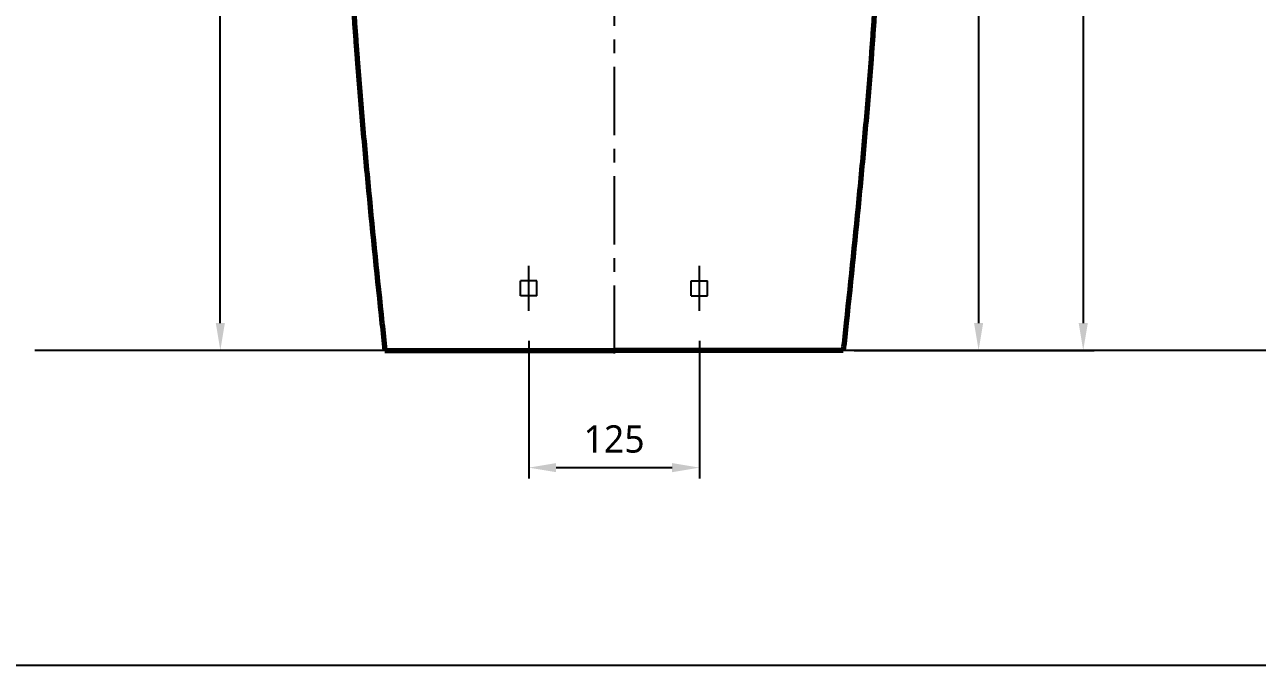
# Model space of a CAD drawing. Extents: x 56 to 5692, y -2843 to -743.
# Drawn here: x 739 to 1641, y -2843 to -2374 of the extents above; entities that cross this region are included whole.
import ezdxf

# ---------------------------------------------------------------- set-up
doc = ezdxf.new("R2010")
doc.units = 0
doc.header["$LTSCALE"] = 20
doc.header["$MEASUREMENT"] = 0
doc.linetypes.add('CENTER', pattern=[2, 1.25, -0.25, 0.25, -0.25])
doc.layers.get('0').update_dxf_attribs({"linetype": 'CONTINUOUS'})
doc.layers.get('DEFPOINTS').update_dxf_attribs({"linetype": 'CONTINUOUS'})
for name, color, linetype in [('1', 1, 'CONTINUOUS'), ('3', 3, 'CONTINUOUS'), ('5', 5, 'CONTINUOUS'), ('CENTER', 2, 'CENTER')]:
    doc.layers.add(name, color=color, linetype=linetype)
doc.styles.get("Standard").update_dxf_attribs({"font": 'NanumGothic.ttf'})
doc.dimstyles.get("Standard").update_dxf_attribs({"dimtxt": 0.18, "dimasz": 0.18, "dimexe": 0.18, "dimexo": 0.0625, "dimgap": 0.09, "dimtad": 0, "dimtih": 1, "dimtoh": 1, "dimdec": 4, "dimzin": 0, "dimdsep": 46, "dimtxsty": 'Standard', "dimcen": 0.09, "dimadec": 0, "dimazin": 0, "dimtfac": 1, "dimtdec": 4, "dimtofl": 0, "dimtmove": 0, "dimatfit": 3, "dimfxl": 0, "dimtolj": 1, "dimtzin": 0, "dimarcsym": 0})

# ---------------------------------------------------------------- blocks, each defined once
blk = doc.blocks.new('*D12')
at = {"layer": '3', "color": 3, "lineweight": -2}
for p, q in [((1284.7, -1767.18), (1521.94, -1767.18)), ((1513.94, -1787.18), (1513.94, -2592.66)), ((1346.22, -2612.66), (1521.94, -2612.66))]:
    blk.add_line(p, q, dxfattribs=at)
at = {"layer": '3', "color": 3}
for points in [[(1510.61, -1787.18), (1517.28, -1787.18), (1513.94, -1767.18)], [(1510.61, -2592.66), (1517.28, -2592.66), (1513.94, -2612.66)]]:
    blk.add_solid(points, dxfattribs=at)
at = {"layer": 'DEFPOINTS', "color": 0}
for p in [(1276.7, -1767.18), (1338.22, -2612.66), (1513.94, -2612.66)]:
    blk.add_point(p, dxfattribs=at)
at = {"layer": '3', "color": 2, "insert": (1493.06, -2232.24), "char_height": 20, "attachment_point": 5, "rotation": 90}
blk.add_mtext('\\A1;845', dxfattribs=at)
blk = doc.blocks.new('*D15')
at = {"color": 3, "lineweight": -2}
for p, q in [((1107.88, -2605.6), (1107.88, -2706.59)), ((1232.88, -2605.6), (1232.88, -2706.59)), ((1127.88, -2698.59), (1212.88, -2698.59))]:
    blk.add_line(p, q, dxfattribs=at)
at = {"color": 3}
for points in [[(1127.88, -2695.26), (1127.88, -2701.93), (1107.88, -2698.59)], [(1212.88, -2695.26), (1212.88, -2701.93), (1232.88, -2698.59)]]:
    blk.add_solid(points, dxfattribs=at)
at = {"layer": 'DEFPOINTS', "color": 0}
for p in [(1107.88, -2597.6), (1232.88, -2597.6), (1232.88, -2698.59)]:
    blk.add_point(p, dxfattribs=at)
at = {"color": 2, "insert": (1170.38, -2677.71), "char_height": 20, "attachment_point": 5}
blk.add_mtext('\\A1;125', dxfattribs=at)
blk = doc.blocks.new('*D18')
at = {"color": 3, "lineweight": -2}
for p, q in [((1140.91, -1912.9), (874.02, -1912.9)), ((882.02, -2592.66), (882.02, -1932.9)), ((994.54, -2612.66), (874.02, -2612.66))]:
    blk.add_line(p, q, dxfattribs=at)
at = {"color": 3}
for points in [[(878.69, -1932.9), (885.35, -1932.9), (882.02, -1912.9)], [(878.69, -2592.66), (885.35, -2592.66), (882.02, -2612.66)]]:
    blk.add_solid(points, dxfattribs=at)
at = {"layer": 'DEFPOINTS', "color": 0}
for p in [(882.02, -1912.9), (1148.91, -1912.9), (1002.54, -2612.66)]:
    blk.add_point(p, dxfattribs=at)
at = {"color": 2, "insert": (841.55, -2262.78), "char_height": 20, "attachment_point": 5, "rotation": 90}
blk.add_mtext('\\A1;700\\P(센스위치)', dxfattribs=at)
blk = doc.blocks.new('*D20')
at = {"color": 3, "lineweight": -2}
for p, q in [((1178.38, -2012.66), (1445.3, -2012.66)), ((1437.3, -2032.66), (1437.3, -2592.66)), ((1346.22, -2612.66), (1445.3, -2612.66))]:
    blk.add_line(p, q, dxfattribs=at)
at = {"color": 3}
for points in [[(1433.97, -2032.66), (1440.64, -2032.66), (1437.3, -2012.66)], [(1433.97, -2592.66), (1440.64, -2592.66), (1437.3, -2612.66)]]:
    blk.add_solid(points, dxfattribs=at)
at = {"layer": 'DEFPOINTS', "color": 0}
for p in [(1170.38, -2012.66), (1338.22, -2612.66), (1437.3, -2612.66)]:
    blk.add_point(p, dxfattribs=at)
at = {"color": 2, "insert": (1416.42, -2312.66), "char_height": 20, "attachment_point": 5, "rotation": 90}
blk.add_mtext('\\A1;600', dxfattribs=at)

msp = doc.modelspace()

# ---------------------------------------------------------------- linework, layer by layer
msp.add_line((2344.1, -2612.66), (746.24, -2612.66))
at = {"layer": '1', "color": 7}
for p, q in [((1107.88, -2583.66), (1107.88, -2550.66)), ((1232.88, -2583.66), (1232.88, -2550.66))]:
    msp.add_line(p, q, dxfattribs=at)
at = {"layer": '3', "color": 7}
for p, q in [((1113.88, -2561.66), (1101.88, -2561.66)), ((1101.88, -2572.66), (1101.88, -2561.66)), ((1113.88, -2572.66), (1113.88, -2561.66)), ((1226.88, -2561.66), (1238.88, -2561.66)), ((1226.88, -2572.66), (1226.88, -2561.66)), ((1238.88, -2572.66), (1238.88, -2561.66)), ((1113.88, -2572.66), (1101.88, -2572.66)), ((1226.88, -2572.66), (1238.88, -2572.66))]:
    msp.add_line(p, q, dxfattribs=at)
at = {"layer": '3', "color": 7, "linetype": 'Continuous', "lineweight": 70}
for points, knots in [([(1008.48, -1854.06), (1006.53, -1857.82), (1001.48, -1868.59), (994.84, -1886.98), (988.96, -1909.2), (984.55, -1931.79), (980.17, -1962.23), (976.84, -2015.67), (974.9, -2210.17), (974.84, -2249.19), (975.54, -2280.56), (976.4, -2304.17), (977.34, -2323.9), (978.21, -2339.73), (978.8, -2349.64), (979.3, -2357.57), (979.68, -2363.53), (980.08, -2369.5), (980.63, -2377.46), (981.34, -2387.42), (983.13, -2411.37), (986.09, -2447.44), (992, -2511.83), (996.96, -2560.34), (1001.12, -2599.32), (1001.83, -2605.99), (1002.54, -2612.66)], [0, 0, 0, 0, 0.021915, 0.061314, 0.100713, 0.140112, 0.179511, 0.258309, 0.337107, 0.415905, 0.455304, 0.494703, 0.534103, 0.553802, 0.573502, 0.583351, 0.593201, 0.603051, 0.612901, 0.6326, 0.6523, 0.731098, 0.809896, 0.967492, 0.967492, 1, 1, 1, 1]), ([(1332.29, -1854.06), (1334.24, -1857.82), (1339.29, -1868.59), (1345.93, -1886.98), (1351.8, -1909.2), (1356.21, -1931.79), (1360.6, -1962.23), (1363.93, -2015.67), (1365.86, -2210.17), (1365.93, -2249.19), (1365.22, -2280.56), (1364.37, -2304.17), (1363.43, -2323.9), (1362.56, -2339.73), (1361.97, -2349.64), (1361.47, -2357.57), (1361.08, -2363.53), (1360.68, -2369.5), (1360.14, -2377.46), (1359.43, -2387.42), (1357.64, -2411.37), (1354.68, -2447.44), (1348.77, -2511.83), (1343.81, -2560.34), (1339.65, -2599.32), (1338.94, -2605.99), (1338.22, -2612.66)], [0, 0, 0, 0, 0.021915, 0.061314, 0.100713, 0.140112, 0.179511, 0.258309, 0.337107, 0.415905, 0.455304, 0.494703, 0.534103, 0.553802, 0.573502, 0.583351, 0.593201, 0.603051, 0.612901, 0.6326, 0.6523, 0.731098, 0.809896, 0.967492, 0.967492, 1, 1, 1, 1]), ([(1002.54, -2612.66), (1003.98, -2612.66), (1005.6, -2612.66), (1008.42, -2612.66), (1009.43, -2612.66), (1011.61, -2612.66), (1012.79, -2612.66), (1014.71, -2612.66), (1015.38, -2612.66), (1016.77, -2612.66), (1017.49, -2612.66), (1019.01, -2612.66), (1019.81, -2612.66), (1021.47, -2612.66), (1022.34, -2612.66), (1024.16, -2612.66), (1025.11, -2612.66), (1027.1, -2612.66), (1028.15, -2612.66), (1029.79, -2612.66), (1030.35, -2612.66), (1031.5, -2612.66), (1032.09, -2612.66), (1033.89, -2612.66), (1035.15, -2612.66), (1037.13, -2612.66), (1037.81, -2612.66), (1038.58, -2612.66), (1038.67, -2612.66), (1038.84, -2612.66), (1038.93, -2612.66), (1039.19, -2612.66), (1039.72, -2612.66), (1040.25, -2612.66), (1042.04, -2612.66), (1043.53, -2612.66), (1045.84, -2612.66), (1046.62, -2612.66), (1048.21, -2612.66), (1049.02, -2612.66), (1050.25, -2612.66), (1050.67, -2612.66), (1051.5, -2612.66), (1052.76, -2612.66), (1054.04, -2612.66), (1055.79, -2612.66), (1056.67, -2612.66), (1058.47, -2612.66), (1060.29, -2612.66), (1062.18, -2612.66), (1063.62, -2612.66), (1064.35, -2612.66), (1065.08, -2612.66), (1065.45, -2612.66), (1065.58, -2612.66), (1065.82, -2612.66), (1066.94, -2612.66), (1068.07, -2612.66), (1070.12, -2612.66), (1071.16, -2612.66), (1074.32, -2612.66), (1076.5, -2612.66), (1079.87, -2612.66), (1081.02, -2612.66), (1083.34, -2612.66), (1084.52, -2612.66), (1086.93, -2612.66), (1088.16, -2612.66), (1090.65, -2612.66), (1091.93, -2612.66), (1094.52, -2612.66), (1095.84, -2612.66), (1098.54, -2612.66), (1099.91, -2612.66), (1102.02, -2612.66), (1102.73, -2612.66), (1103.62, -2612.66), (1103.8, -2612.66), (1104.16, -2612.66), (1104.34, -2612.66), (1104.89, -2612.66), (1105.25, -2612.66), (1107.07, -2612.66), (1108.54, -2612.66), (1110.77, -2612.66), (1111.52, -2612.66), (1113.02, -2612.66), (1113.78, -2612.66), (1116.07, -2612.66), (1117.61, -2612.66), (1120.73, -2612.66), (1122.31, -2612.66), (1125.5, -2612.66), (1127.12, -2612.66), (1129.58, -2612.66), (1130.4, -2612.66), (1131.44, -2612.66), (1131.64, -2612.66), (1132.06, -2612.66), (1132.68, -2612.66), (1133.3, -2612.66), (1135.38, -2612.66), (1137.04, -2612.66), (1139.54, -2612.66), (1140.37, -2612.66), (1142.03, -2612.66), (1142.87, -2612.66), (1144.12, -2612.66), (1144.54, -2612.66), (1145.37, -2612.66), (1145.79, -2612.66), (1146.63, -2612.66), (1147.05, -2612.66), (1147.67, -2612.66), (1147.88, -2612.66), (1148.3, -2612.66), (1148.51, -2612.66), (1148.72, -2612.66), (1155.91, -2612.66), (1163.13, -2612.66), (1170.38, -2612.66)], [0, 0, 0, 0, 0.125, 0.125, 0.1875, 0.1875, 0.25, 0.25, 0.28125, 0.28125, 0.3125, 0.3125, 0.34375, 0.34375, 0.375, 0.375, 0.40625, 0.40625, 0.4375, 0.4375, 0.453125, 0.453125, 0.46875, 0.46875, 0.5, 0.5, 0.515625, 0.515625, 0.517578, 0.517578, 0.519531, 0.519531, 0.523438, 0.53125, 0.53125, 0.5625, 0.5625, 0.578125, 0.578125, 0.59375, 0.59375, 0.601563, 0.601563, 0.609375, 0.625, 0.625, 0.640625, 0.640625, 0.65625, 0.671875, 0.671875, 0.679688, 0.683594, 0.683594, 0.685547, 0.685547, 0.6875, 0.703125, 0.703125, 0.71875, 0.71875, 0.75, 0.75, 0.765625, 0.765625, 0.78125, 0.78125, 0.796875, 0.796875, 0.8125, 0.8125, 0.828125, 0.828125, 0.84375, 0.84375, 0.851563, 0.851563, 0.853516, 0.853516, 0.855469, 0.855469, 0.859375, 0.859375, 0.875, 0.875, 0.882813, 0.882813, 0.890625, 0.890625, 0.90625, 0.90625, 0.921875, 0.921875, 0.9375, 0.9375, 0.945313, 0.945313, 0.947266, 0.947266, 0.949219, 0.953125, 0.953125, 0.96875, 0.96875, 0.976563, 0.976563, 0.984375, 0.984375, 0.988281, 0.988281, 0.992188, 0.992188, 0.996094, 0.996094, 0.998047, 0.998047, 1, 1, 1, 1.067151, 1.067151, 1.067151, 1.067151]), ([(1338.22, -2612.66), (1336.78, -2612.66), (1335.17, -2612.66), (1332.35, -2612.66), (1331.34, -2612.66), (1329.16, -2612.66), (1327.98, -2612.66), (1326.06, -2612.66), (1325.39, -2612.66), (1324, -2612.66), (1323.27, -2612.66), (1321.75, -2612.66), (1320.96, -2612.66), (1319.3, -2612.66), (1318.43, -2612.66), (1316.61, -2612.66), (1315.66, -2612.66), (1313.66, -2612.66), (1312.62, -2612.66), (1310.97, -2612.66), (1310.41, -2612.66), (1309.27, -2612.66), (1308.68, -2612.66), (1306.87, -2612.66), (1305.61, -2612.66), (1303.63, -2612.66), (1302.96, -2612.66), (1302.18, -2612.66), (1302.1, -2612.66), (1301.92, -2612.66), (1301.84, -2612.66), (1301.58, -2612.66), (1301.05, -2612.66), (1300.52, -2612.66), (1298.72, -2612.66), (1297.24, -2612.66), (1294.93, -2612.66), (1294.14, -2612.66), (1292.55, -2612.66), (1291.74, -2612.66), (1290.51, -2612.66), (1290.1, -2612.66), (1289.27, -2612.66), (1288.01, -2612.66), (1286.72, -2612.66), (1284.98, -2612.66), (1284.1, -2612.66), (1282.3, -2612.66), (1280.47, -2612.66), (1278.59, -2612.66), (1277.15, -2612.66), (1276.42, -2612.66), (1275.68, -2612.66), (1275.31, -2612.66), (1275.19, -2612.66), (1274.94, -2612.66), (1273.83, -2612.66), (1272.69, -2612.66), (1270.65, -2612.66), (1269.61, -2612.66), (1266.44, -2612.66), (1264.27, -2612.66), (1260.89, -2612.66), (1259.75, -2612.66), (1257.42, -2612.66), (1256.24, -2612.66), (1253.83, -2612.66), (1252.61, -2612.66), (1250.11, -2612.66), (1248.84, -2612.66), (1246.25, -2612.66), (1244.93, -2612.66), (1242.23, -2612.66), (1240.86, -2612.66), (1238.75, -2612.66), (1238.04, -2612.66), (1237.14, -2612.66), (1236.96, -2612.66), (1236.6, -2612.66), (1236.42, -2612.66), (1235.88, -2612.66), (1235.52, -2612.66), (1233.7, -2612.66), (1232.23, -2612.66), (1230, -2612.66), (1229.25, -2612.66), (1227.74, -2612.66), (1226.98, -2612.66), (1224.7, -2612.66), (1223.16, -2612.66), (1220.04, -2612.66), (1218.46, -2612.66), (1215.26, -2612.66), (1213.64, -2612.66), (1211.19, -2612.66), (1210.37, -2612.66), (1209.33, -2612.66), (1209.12, -2612.66), (1208.71, -2612.66), (1208.09, -2612.66), (1207.46, -2612.66), (1205.39, -2612.66), (1203.73, -2612.66), (1201.23, -2612.66), (1200.4, -2612.66), (1198.73, -2612.66), (1197.9, -2612.66), (1196.64, -2612.66), (1196.23, -2612.66), (1195.39, -2612.66), (1194.97, -2612.66), (1194.14, -2612.66), (1193.72, -2612.66), (1193.09, -2612.66), (1192.88, -2612.66), (1192.47, -2612.66), (1192.26, -2612.66), (1192.05, -2612.66), (1184.85, -2612.66), (1177.63, -2612.66), (1170.38, -2612.66)], [0, 0, 0, 0, 0.125, 0.125, 0.1875, 0.1875, 0.25, 0.25, 0.28125, 0.28125, 0.3125, 0.3125, 0.34375, 0.34375, 0.375, 0.375, 0.40625, 0.40625, 0.4375, 0.4375, 0.453125, 0.453125, 0.46875, 0.46875, 0.5, 0.5, 0.515625, 0.515625, 0.517578, 0.517578, 0.519531, 0.519531, 0.523438, 0.53125, 0.53125, 0.5625, 0.5625, 0.578125, 0.578125, 0.59375, 0.59375, 0.601563, 0.601563, 0.609375, 0.625, 0.625, 0.640625, 0.640625, 0.65625, 0.671875, 0.671875, 0.679688, 0.683594, 0.683594, 0.685547, 0.685547, 0.6875, 0.703125, 0.703125, 0.71875, 0.71875, 0.75, 0.75, 0.765625, 0.765625, 0.78125, 0.78125, 0.796875, 0.796875, 0.8125, 0.8125, 0.828125, 0.828125, 0.84375, 0.84375, 0.851563, 0.851563, 0.853516, 0.853516, 0.855469, 0.855469, 0.859375, 0.859375, 0.875, 0.875, 0.882813, 0.882813, 0.890625, 0.890625, 0.90625, 0.90625, 0.921875, 0.921875, 0.9375, 0.9375, 0.945313, 0.945313, 0.947266, 0.947266, 0.949219, 0.953125, 0.953125, 0.96875, 0.96875, 0.976563, 0.976563, 0.984375, 0.984375, 0.988281, 0.988281, 0.992188, 0.992188, 0.996094, 0.996094, 0.998047, 0.998047, 1, 1, 1, 1.067151, 1.067151, 1.067151, 1.067151])]:
    msp.add_open_spline(points, degree=3, knots=knots, dxfattribs=at)
at = {"layer": '5'}
msp.add_lwpolyline([(55.69, -743.42), (3155.69, -743.42), (3155.69, -2843.42), (55.69, -2843.42)], close=True, dxfattribs=at)
at = {"layer": 'CENTER', "color": 2, "linetype": 'CENTER', "ltscale": 2}
msp.add_line((1170.38, -1765.07), (1170.38, -2622.25), dxfattribs=at)

# ---------------------------------------------------------------- dimensions: what is measured, and where the dimension line sits
dim = msp.add_linear_dim(base=(882.02, -1912.9), p1=(1002.54, -2612.66), p2=(1148.91, -1912.9), angle=90, text='<>\\P(센스위치)', dimstyle='Standard', override={"dimtxt": 20, "dimasz": 20, "dimexe": 8, "dimexo": 8, "dimgap": 10, "dimtad": 1, "dimtih": 0, "dimdec": 0, "dimzin": 8, "dimclrd": 3, "dimclre": 3, "dimclrt": 2, "dimtdec": 0, "dimtix": 1, "dimtofl": 1, "dimarcsym": 1})
dim.commit()
dim.dimension.update_dxf_attribs({"geometry": '*D18', "text_midpoint": (841.55, -2262.78)})
dim = msp.add_linear_dim(base=(1437.3, -2612.66), p1=(1170.38, -2012.66), p2=(1338.22, -2612.66), angle=90, dimstyle='Standard', override={"dimtxt": 20, "dimasz": 20, "dimexe": 8, "dimexo": 8, "dimgap": 10, "dimtad": 1, "dimtih": 0, "dimdec": 0, "dimzin": 8, "dimclrd": 3, "dimclre": 3, "dimclrt": 2, "dimtdec": 0, "dimtix": 1, "dimtofl": 1, "dimarcsym": 1})
dim.commit()
dim.dimension.update_dxf_attribs({"geometry": '*D20', "text_midpoint": (1416.42, -2312.66)})
at = {"color": 7}
dim = msp.add_linear_dim(base=(1232.88, -2698.59), p1=(1107.88, -2597.6), p2=(1232.88, -2597.6), dimstyle='Standard', override={"dimtxt": 20, "dimasz": 20, "dimexe": 8, "dimexo": 8, "dimgap": 10, "dimtad": 1, "dimtih": 0, "dimdec": 0, "dimzin": 8, "dimclrd": 3, "dimclre": 3, "dimclrt": 2, "dimtdec": 0, "dimtix": 1, "dimtofl": 1, "dimarcsym": 1}, dxfattribs=at)
dim.commit()
dim.dimension.update_dxf_attribs({"geometry": '*D15', "text_midpoint": (1170.38, -2677.71)})
at = {"layer": '3', "color": 7}
dim = msp.add_linear_dim(base=(1513.94, -2612.66), p1=(1276.7, -1767.18), p2=(1338.22, -2612.66), angle=90, dimstyle='Standard', override={"dimtxt": 20, "dimasz": 20, "dimexe": 8, "dimexo": 8, "dimgap": 10, "dimtad": 1, "dimtih": 0, "dimdec": 0, "dimzin": 8, "dimclrd": 3, "dimclre": 3, "dimclrt": 2, "dimtdec": 0, "dimtix": 1, "dimtofl": 1, "dimarcsym": 1}, dxfattribs=at)
dim.commit()
dim.dimension.update_dxf_attribs({"geometry": '*D12', "text_midpoint": (1513.94, -2232.24), "dimtype": 160})

doc.saveas('drawing.dxf')
